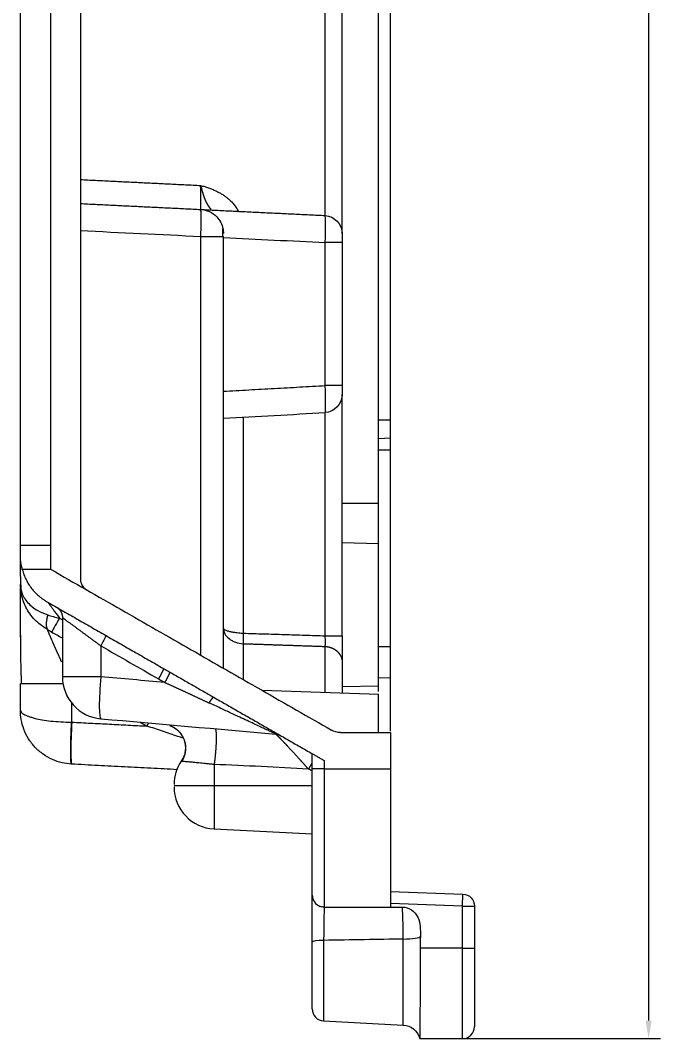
# Model space of a CAD drawing. Header units: millimetres. Extents: x 958 to 3026, y 447 to 1692.
# Drawn here: x 1265 to 1318.3, y 1263.1 to 1347.8 of the extents above; entities that cross this region are included whole.
import ezdxf

# ---------------------------------------------------------------- set-up
doc = ezdxf.new("R2010")
doc.units = ezdxf.units.MM
doc.layers.add('2', color=7, linetype='Continuous', true_color=0xffffff)
doc.layers.add('尺寸线层2', color=3, linetype='Continuous')
doc.styles.get("Standard").update_dxf_attribs({"font": 'txt', "bigfont": 'gbcbig.shx'})
doc.styles.add('标准', font='txt.shx')
doc.dimstyles.new('小粟 Standard', dxfattribs={"dimtxt": 2.5, "dimasz": 1.5, "dimexe": 1, "dimexo": 0.05, "dimgap": 0.3, "dimtad": 1, "dimzin": 0, "dimdsep": 46, "dimtxsty": 'Standard', "dimcen": 0.09, "dimadec": 1, "dimazin": 0, "dimtfac": 1, "dimtmove": 0, "dimatfit": 3, "dimfxl": 1, "dimtolj": 1, "dimtzin": 0, "dimlwd": 13, "dimlwe": 13, "dimarcsym": 0})

# ---------------------------------------------------------------- blocks, each defined once
blk = doc.blocks.new('*D57')
at = {"layer": 'Defpoints', "color": 0}
for p in [(1301.754, 1465.693), (1301.754, 1263.093), (1317.256, 1263.093)]:
    blk.add_point(p, dxfattribs=at)
at = {"layer": '尺寸线层2', "color": 0, "lineweight": 13}
for p, q in [((1301.804, 1465.693), (1318.256, 1465.693)), ((1317.256, 1464.193), (1317.256, 1264.593)), ((1301.804, 1263.093), (1318.256, 1263.093))]:
    blk.add_line(p, q, dxfattribs=at)
at = {"layer": '尺寸线层2', "color": 0}
for points in [[(1317.006, 1464.193), (1317.506, 1464.193), (1317.256, 1465.693)], [(1317.006, 1264.593), (1317.506, 1264.593), (1317.256, 1263.093)]]:
    blk.add_solid(points, dxfattribs=at)
at = {"layer": '尺寸线层2', "color": 0, "insert": (1315.706, 1374.335), "char_height": 2.5, "attachment_point": 5, "rotation": 90, "style": '标准'}
blk.add_mtext('\\A1;202.60', dxfattribs=at)

msp = doc.modelspace()

# ---------------------------------------------------------------- linework, layer by layer
at = {"layer": '2', "color": 7, "linetype": 'Continuous', "lineweight": 20}
for p, q in [((1291.754, 1330.107), (1291.754, 1436.936)), ((1269.954, 1427.463), (1269.954, 1301.322)), ((1264.954, 1304.143), (1264.954, 1424.643)), ((1267.454, 1424.643), (1267.454, 1304.143)), ((1294.754, 1307.65), (1294.754, 1421.136)), ((1295.754, 1314.593), (1295.754, 1414.193)), ((1281.854, 1293.928), (1281.854, 1329.864)), ((1291.754, 1330.106), (1291.754, 1329.357)), ((1291.754, 1329.357), (1291.754, 1317.451)), ((1291.754, 1317.451), (1291.754, 1316.702)), ((1291.754, 1296.625), (1291.754, 1316.703)), ((1294.754, 1313.058), (1295.754, 1313.093)), ((1295.754, 1295.722), (1295.754, 1312.093)), ((1267.454, 1304.143), (1267.454, 1302.174)), ((1267.509, 1302.143), (1265.114, 1302.143)), ((1268.454, 1298.141), (1268.454, 1293.206)), ((1264.954, 1290.434), (1264.954, 1292.643)), ((1294.806, 1291.741), (1285.079, 1292.081)), ((1286.211, 1288.445), (1286.204, 1288.449)), ((1291.604, 1288.572), (1295.754, 1288.572)), ((1295.754, 1288.572), (1295.754, 1285.543)), ((1289.254, 1285.543), (1289.254, 1286.808)), ((1289.254, 1275.043), (1289.254, 1285.543)), ((1295.754, 1285.543), (1295.754, 1274.043)), ((1277.754, 1284.143), (1277.754, 1284.143)), ((1281.083, 1280.542), (1289.251, 1280.143)), ((1295.754, 1275.343), (1301.789, 1275.127)), ((1290.254, 1274.043), (1295.754, 1274.043)), ((1295.754, 1274.043), (1296.754, 1274.043)), ((1302.754, 1274.128), (1302.754, 1270.611)), ((1289.254, 1265.563), (1289.254, 1271.123)), ((1290.201, 1264.565), (1296.832, 1264.217)), ((1298.206, 1263.093), (1301.754, 1263.093))]:
    msp.add_line(p, q, dxfattribs=at)
at = {"layer": '2', "color": 155, "linetype": 'Continuous', "lineweight": 13}
for p, q in [((1290.332, 1331.604), (1290.332, 1418.403)), ((1279.969, 1295.007), (1279.969, 1329.864)), ((1290.332, 1317.451), (1290.332, 1329.357)), ((1283.512, 1314.823), (1283.512, 1296.839)), ((1290.332, 1296.625), (1290.332, 1315.206)), ((1294.754, 1314.593), (1295.754, 1314.593)), ((1294.754, 1312.093), (1295.754, 1312.093)), ((1291.754, 1307.65), (1294.754, 1307.65)), ((1291.754, 1304.395), (1294.754, 1304.317)), ((1267.454, 1304.143), (1264.954, 1304.143)), ((1268.211, 1298.091), (1268.454, 1297.952)), ((1283.512, 1295.966), (1283.512, 1292.978)), ((1271.649, 1295.789), (1271.649, 1293.206)), ((1290.332, 1291.897), (1290.332, 1295.735)), ((1294.754, 1295.722), (1295.754, 1295.722)), ((1271.649, 1293.206), (1268.454, 1293.206)), ((1294.754, 1293.145), (1295.754, 1293.117)), ((1291.754, 1292.391), (1294.754, 1292.468)), ((1269.234, 1289.435), (1269.234, 1291.003)), ((1281.083, 1285.912), (1281.083, 1284.143)), ((1290.254, 1286.236), (1290.254, 1285.543)), ((1290.254, 1285.543), (1289.254, 1285.543)), ((1290.254, 1285.543), (1295.754, 1285.543)), ((1290.254, 1285.543), (1290.254, 1274.043)), ((1281.083, 1284.143), (1277.754, 1284.143)), ((1289.254, 1284.143), (1281.083, 1284.143)), ((1281.083, 1284.143), (1281.083, 1280.542)), ((1301.754, 1274.128), (1301.789, 1275.127)), ((1301.754, 1274.128), (1295.754, 1274.342)), ((1301.754, 1274.128), (1302.754, 1274.128)), ((1301.754, 1270.611), (1301.754, 1274.128)), ((1296.832, 1264.217), (1296.832, 1271.38)), ((1290.201, 1271.274), (1290.201, 1264.565)), ((1301.754, 1270.611), (1298.244, 1270.611)), ((1301.754, 1270.611), (1302.754, 1270.611))]:
    msp.add_line(p, q, dxfattribs=at)
at = {"layer": '2', "color": 7, "linetype": 'Continuous', "lineweight": 20}
for centre, radius, start, end in [((1270.954, 1301.322), 1, 180, 240.2), ((1271.954, 1293.206), 3.5, 180, 265), ((1281.254, 1284.247), 3.5, 146.44177, 180), ((1281.254, 1284.038), 3.5, 180, 267.2), ((1290.254, 1275.043), 1, 180, 250.10302), ((1290.254, 1265.563), 1, 180, 267), ((1301.754, 1264.093), 1, 270, 0)]:
    msp.add_arc(centre, radius, start, end, dxfattribs=at)
at = {"layer": '2', "color": 7, "linetype": 'Continuous', "lineweight": 20, "extrusion": (0, 0, -1)}
for centre, radius, start, end in [((-1291.604, 1290.072), 1.5, 270, 299.8), ((-1301.754, 1274.128), 1, 92.04541, 180), ((-1296.754, 1262.719), 1.5, 93, 165.6085)]:
    msp.add_arc(centre, radius, start, end, dxfattribs=at)
at = {"layer": '2', "color": 155, "linetype": 'Continuous', "lineweight": 13}
for centre, major_axis, ratio, start_param, end_param in [((1290.254, 1329.355), (0.073, 2.249), 0.03484, 4.714377, 6.282617), ((1290.254, 1317.453), (0.084, -2.249), 0.034824, 0.00065, 1.568525), ((1296.754, 1271.619), (1.5, 0), 0.159837, 4.764749, 6.232653), ((1290.254, 1271.123), (1, 0), 0.151192, 1.623156, 3.141593)]:
    msp.add_ellipse(centre, major_axis=major_axis, ratio=ratio, start_param=start_param, end_param=end_param, dxfattribs=at)
for points, degree in [([(1269.954, 1334.598), (1279.958, 1334.108)], 1), ([(1279.958, 1334.108), (1282.338, 1333.481), (1283.124, 1331.914)], 2), ([(1269.954, 1330.354), (1273.292, 1330.191), (1276.63, 1330.027), (1279.969, 1329.864)], 3), ([(1281.816, 1330.531), (1281.831, 1330.453), (1281.842, 1330.375), (1281.85, 1330.296), (1281.854, 1330.217), (1281.854, 1330.138)], 5), ([(1281.854, 1329.771), (1284.68, 1329.633), (1287.506, 1329.495), (1290.332, 1329.357)], 3), ([(1291.754, 1329.357), (1291.754, 1329.357), (1291.09, 1329.357), (1290.332, 1329.357)], 3), ([(1281.854, 1316.977), (1290.332, 1317.451)], 1), ([(1291.754, 1317.451), (1291.754, 1317.451), (1291.09, 1317.451), (1290.332, 1317.451)], 3), ([(1267.227, 1298.361), (1267.131, 1298), (1267.08, 1297.68), (1267.08, 1297.421), (1267.131, 1297.236), (1267.227, 1297.13)], 5), ([(1268.211, 1298.091), (1267.844, 1297.45), (1267.596, 1297.017), (1267.555, 1296.945)], 3), ([(1267.227, 1297.13), (1267.289, 1297.095), (1267.354, 1297.059), (1267.42, 1297.022), (1267.487, 1296.984), (1267.555, 1296.945)], 5), ([(1267.555, 1296.945), (1267.847, 1296.779), (1268.14, 1296.613), (1268.432, 1296.446)], 3), ([(1283.512, 1296.839), (1290.332, 1296.625)], 1), ([(1272.058, 1296.656), (1272.092, 1296.637), (1271.9, 1296.231), (1271.649, 1295.789)], 3), ([(1283.512, 1295.966), (1284.876, 1295.921), (1286.24, 1295.875), (1287.604, 1295.829), (1288.968, 1295.782), (1290.332, 1295.735)], 5), ([(1290.332, 1296.625), (1291.09, 1296.625), (1291.753, 1296.625), (1291.754, 1296.625)], 3), ([(1271.649, 1295.789), (1273.25, 1294.871), (1274.851, 1293.954), (1276.453, 1293.037)], 3), ([(1290.332, 1295.735), (1290.787, 1295.714), (1291.233, 1295.539), (1291.581, 1295.212), (1291.754, 1294.807), (1291.754, 1294.401)], 5), ([(1276.863, 1293.905), (1276.883, 1293.893), (1276.845, 1293.781), (1276.744, 1293.568), (1276.604, 1293.302), (1276.453, 1293.037)], 5), ([(1277.384, 1293.607), (1277.396, 1293.584), (1277.355, 1293.466), (1277.256, 1293.256), (1277.12, 1292.998), (1276.974, 1292.74)], 5), ([(1276.974, 1292.74), (1275.199, 1292.895), (1273.424, 1293.05), (1271.649, 1293.206)], 3), ([(1276.453, 1293.037), (1276.557, 1292.977), (1276.661, 1292.918), (1276.766, 1292.858), (1276.87, 1292.799), (1276.974, 1292.74)], 5), ([(1276.974, 1292.74), (1277.712, 1292.402), (1278.452, 1292.066), (1279.19, 1291.725), (1279.925, 1291.376), (1280.664, 1291.033)], 5), ([(1280.664, 1291.033), (1280.779, 1291.214), (1280.885, 1291.367), (1280.971, 1291.474), (1281.026, 1291.52), (1281.047, 1291.508)], 5), ([(1269.234, 1289.435), (1275.498, 1289.107)], 1), ([(1274.92, 1289.432), (1275.036, 1289.367), (1275.151, 1289.302), (1275.267, 1289.237), (1275.382, 1289.172), (1275.498, 1289.107)], 5), ([(1275.498, 1289.107), (1275.528, 1289.16), (1275.558, 1289.214), (1275.588, 1289.268), (1275.618, 1289.321), (1275.647, 1289.374)], 5), ([(1288.943, 1285.518), (1289.012, 1285.622), (1289.08, 1285.734), (1289.144, 1285.849), (1289.203, 1285.964), (1289.254, 1286.074)], 5), ([(1289.254, 1285.376), (1289.15, 1285.423), (1289.046, 1285.47), (1288.943, 1285.518)], 3)]:
    msp.add_open_spline(points, degree=degree, dxfattribs=at)
for points, degree, knots in [([(1279.958, 1334.108), (1279.995, 1333.969), (1280.032, 1333.829), (1280.069, 1333.691), (1280.157, 1333.382), (1280.255, 1333.09), (1280.314, 1332.933), (1280.417, 1332.701), (1280.543, 1332.487), (1280.592, 1332.411), (1280.664, 1332.312), (1280.744, 1332.214), (1280.765, 1332.19), (1280.786, 1332.165), (1280.807, 1332.14)], 5, [0, 0, 0, 0, 0, 0, 0.309043, 0.309043, 0.309043, 0.699932, 0.699932, 0.699932, 0.924356, 0.924356, 0.924356, 1, 1, 1, 1, 1, 1]), ([(1279.964, 1332.135), (1279.965, 1332.138), (1279.971, 1332.16), (1279.977, 1332.244), (1279.983, 1332.43), (1279.985, 1332.692), (1279.984, 1333.013), (1279.981, 1333.369), (1279.974, 1333.739), (1279.963, 1333.988), (1279.958, 1334.108)], 3, [0, 0, 0, 0, 0.022855, 0.16113, 0.304439, 0.450109, 0.595164, 0.736702, 0.87225, 1, 1, 1, 1]), ([(1279.969, 1329.864), (1279.979, 1330.105), (1280.005, 1330.691), (1280.015, 1331.504), (1279.994, 1332.03), (1279.964, 1332.088), (1279.951, 1332.111)], 3, [0, 0, 0, 0, 0.205403, 0.5, 0.794597, 1, 1, 1, 1]), ([(1279.969, 1329.864), (1280.472, 1329.864), (1280.962, 1329.864), (1281.569, 1329.864), (1281.746, 1329.864), (1281.818, 1329.864)], 3, [0, 0, 0, 0, 0.570363, 0.570363, 1, 1, 1, 1]), ([(1267.227, 1298.361), (1267.383, 1298.311), (1267.699, 1298.208), (1268.039, 1298.131), (1268.211, 1298.091)], 3, [0, 0, 0, 0, 0.494213, 1, 1, 1, 1]), ([(1268.454, 1298.141), (1268.454, 1298.141), (1268.518, 1298.094), (1268.646, 1298), (1269.137, 1297.638), (1269.92, 1297.061), (1270.475, 1296.653), (1271.058, 1296.223), (1271.649, 1295.789)], 5, [0, 0, 0, 0, 0, 0, 0.359295, 0.359295, 0.359295, 1, 1, 1, 1, 1, 1]), ([(1268.391, 1294.453), (1268.37, 1294.498), (1268.35, 1294.543), (1268.329, 1294.588), (1268.153, 1294.971), (1267.985, 1295.342), (1267.844, 1295.655), (1267.567, 1296.276), (1267.361, 1296.758), (1267.278, 1296.961), (1267.233, 1297.086), (1267.227, 1297.13)], 5, [0, 0, 0, 0, 0, 0, 0.058453, 0.058453, 0.058453, 0.501493, 0.501493, 0.501493, 1, 1, 1, 1, 1, 1]), ([(1290.332, 1295.735), (1290.336, 1295.784), (1290.344, 1295.88), (1290.347, 1296.097), (1290.344, 1296.349), (1290.336, 1296.532), (1290.332, 1296.625)], 3, [0, 0, 0, 0, 0.253423, 0.499994, 0.74652, 1, 1, 1, 1]), ([(1265.032, 1292.643), (1265.128, 1292.643), (1265.297, 1292.643), (1265.536, 1292.643), (1266.159, 1292.643), (1267.009, 1292.643), (1267.495, 1292.643), (1268.014, 1292.643), (1268.55, 1292.643)], 5, [0, 0, 0, 0, 0, 0, 0.485638, 0.485638, 0.485638, 1, 1, 1, 1, 1, 1]), ([(1286.204, 1288.449), (1286.199, 1288.451), (1286.18, 1288.461), (1286.075, 1288.509), (1285.885, 1288.596), (1285.618, 1288.721), (1285.277, 1288.882), (1284.861, 1289.08), (1284.372, 1289.312), (1283.815, 1289.573), (1283.178, 1289.867), (1282.446, 1290.206), (1281.596, 1290.601), (1280.987, 1290.884), (1280.664, 1291.033)], 3, [0, 0, 0, 0, 0.026092, 0.071745, 0.122577, 0.18026, 0.245924, 0.320319, 0.403949, 0.497161, 0.596157, 0.712981, 0.847623, 1, 1, 1, 1]), ([(1264.954, 1290.434), (1264.967, 1290.376), (1264.995, 1290.258), (1265.226, 1290.089), (1265.544, 1289.948), (1265.879, 1289.836), (1266.241, 1289.725), (1266.763, 1289.61), (1267.491, 1289.518), (1268.323, 1289.457), (1268.918, 1289.439), (1269.218, 1289.435), (1269.218, 1289.435)], 3, [0, 0, 0, 0, 0.117355, 0.24096, 0.369168, 0.434425, 0.500011, 0.616687, 0.740704, 0.869525, 0.999995, 1, 1, 1, 1]), ([(1269.218, 1285.94), (1269.19, 1285.942), (1269.166, 1286.05), (1269.151, 1286.267), (1269.135, 1286.891), (1269.151, 1287.819), (1269.166, 1288.339), (1269.19, 1288.887), (1269.218, 1289.435)], 5, [0, 0, 0, 0, 0, 0, 0.5, 0.5, 0.5, 1, 1, 1, 1, 1, 1]), ([(1269.234, 1289.435), (1269.186, 1288.522), (1269.157, 1287.614), (1269.152, 1286.32), (1269.177, 1285.942), (1269.222, 1285.94)], 3, [0, 0, 0, 0, 0.5, 0.5, 1, 1, 1, 1]), ([(1277.408, 1289.148), (1277.695, 1289.044), (1277.962, 1288.883), (1278.195, 1288.67), (1278.628, 1288.08), (1278.771, 1287.348), (1278.742, 1286.916), (1278.605, 1286.512), (1278.381, 1286.167)], 5, [0, 0, 0, 0, 0, 0, 0.428561, 0.428561, 0.428561, 1, 1, 1, 1, 1, 1]), ([(1278.491, 1288.106), (1278.348, 1288.154), (1277.777, 1288.348), (1276.78, 1288.686), (1275.925, 1288.967), (1275.498, 1289.107)], 3, [0, 0, 0, 0, 0.143949, 0.572539, 1, 1, 1, 1]), ([(1281.159, 1288.887), (1281.203, 1288.883), (1281.236, 1288.772), (1281.257, 1288.553), (1281.267, 1287.944), (1281.22, 1287.119), (1281.183, 1286.686), (1281.135, 1286.273), (1281.083, 1285.912)], 5, [0, 0, 0, 0, 0, 0, 0.5, 0.5, 0.5, 1, 1, 1, 1, 1, 1]), ([(1286.211, 1288.445), (1286.222, 1288.444), (1286.272, 1288.4), (1286.349, 1288.324), (1286.486, 1288.186), (1286.636, 1288.03), (1286.701, 1287.962), (1286.91, 1287.742), (1287.122, 1287.515), (1287.266, 1287.36), (1287.696, 1286.896), (1288.121, 1286.43), (1288.4, 1286.123), (1288.674, 1285.818), (1288.943, 1285.518)], 5, [0, 0, 0, 0, 0, 0, 0.149571, 0.149571, 0.149571, 0.26429, 0.26429, 0.26429, 0.511428, 0.511428, 0.511428, 1, 1, 1, 1, 1, 1]), ([(1290.254, 1274.043), (1290.248, 1273.96), (1290.242, 1273.829), (1290.23, 1273.494), (1290.225, 1273.286), (1290.216, 1272.82), (1290.212, 1272.557), (1290.206, 1272.015), (1290.203, 1271.728), (1290.202, 1271.39), (1290.202, 1271.332), (1290.201, 1271.274)], 3, [0, 0, 0, 0, 0.238108, 0.238108, 0.476186, 0.476186, 0.713868, 0.713868, 0.950917, 0.950917, 1, 1, 1, 1]), ([(1296.832, 1271.38), (1296.83, 1271.626), (1296.827, 1271.88), (1296.817, 1272.404), (1296.811, 1272.678), (1296.799, 1273.083), (1296.794, 1273.231), (1296.78, 1273.584), (1296.771, 1273.773), (1296.759, 1273.963), (1296.757, 1274.005), (1296.754, 1274.043)], 3, [0, 0, 0, 0, 0.232104, 0.232104, 0.493545, 0.493545, 0.656704, 0.656704, 0.91872, 0.91872, 1, 1, 1, 1]), ([(1296.832, 1271.38), (1295.758, 1271.359), (1294.684, 1271.341), (1292.474, 1271.305), (1291.338, 1271.289), (1290.201, 1271.274)], 3, [0, 0, 0, 0, 0.485897, 0.485897, 1, 1, 1, 1]), ([(1301.754, 1263.093), (1301.754, 1263.093), (1301.754, 1263.903), (1301.754, 1266.687), (1301.754, 1268.643), (1301.754, 1270.611)], 3, [0, 0, 0, 0, 0.5, 0.5, 1, 1, 1, 1])]:
    msp.add_open_spline(points, degree=degree, knots=knots, dxfattribs=at)
at = {"layer": '2', "color": 7, "linetype": 'Continuous', "lineweight": 20}
for points, degree in [([(1269.954, 1332.6), (1279.951, 1332.111)], 1), ([(1279.951, 1332.111), (1290.327, 1331.604)], 1), ([(1290.327, 1331.604), (1291.087, 1331.567), (1291.754, 1330.867), (1291.754, 1330.106)], 3), ([(1281.818, 1329.864), (1281.842, 1329.864), (1281.854, 1329.864), (1281.854, 1329.864)], 3), ([(1281.854, 1330.114), (1281.854, 1330.114), (1281.854, 1330.116), (1281.854, 1330.121), (1281.854, 1330.128), (1281.854, 1330.138)], 5), ([(1291.754, 1316.702), (1291.754, 1315.945), (1291.094, 1315.247), (1290.337, 1315.204)], 3), ([(1281.854, 1314.73), (1284.682, 1314.888), (1287.509, 1315.046), (1290.337, 1315.204)], 3), ([(1295.754, 1313.093), (1295.754, 1313.093), (1295.754, 1313.807), (1295.754, 1314.593)], 3), ([(1295.754, 1312.093), (1295.754, 1312.616), (1295.754, 1313.092), (1295.754, 1313.093)], 3), ([(1294.754, 1304.317), (1294.754, 1305.158), (1294.754, 1306.399), (1294.754, 1307.65)], 3), ([(1264.954, 1303.334), (1264.954, 1303.72), (1264.954, 1304.143)], 2), ([(1264.954, 1301.571), (1264.954, 1303.033), (1264.954, 1303.282)], 2), ([(1265.114, 1302.143), (1265.606, 1300.352), (1267.217, 1299.429)], 2), ([(1267.509, 1302.143), (1290.859, 1288.77)], 1), ([(1264.954, 1301.552), (1264.987, 1300.599)], 1), ([(1264.962, 1300.711), (1264.959, 1300.779), (1264.956, 1300.847), (1264.954, 1300.914)], 3), ([(1267.217, 1299.429), (1276.863, 1293.905)], 1), ([(1267.951, 1299.009), (1268.133, 1298.904), (1268.288, 1298.752), (1268.398, 1298.561), (1268.454, 1298.351), (1268.454, 1298.141)], 5), ([(1283.512, 1296.839), (1283.501, 1296.486), (1283.501, 1296.139), (1283.512, 1295.966)], 3), ([(1264.954, 1296.675), (1264.946, 1294.661), (1265.035, 1292.643)], 2), ([(1291.754, 1296.625), (1291.754, 1295.095), (1291.754, 1294.401)], 2), ([(1295.754, 1293.117), (1295.754, 1293.706), (1295.754, 1294.707), (1295.754, 1295.722)], 3), ([(1276.863, 1293.905), (1277.384, 1293.607)], 1), ([(1277.384, 1293.607), (1281.047, 1291.508)], 1), ([(1264.954, 1292.643), (1264.954, 1292.643), (1264.962, 1292.643), (1264.977, 1292.643), (1265.001, 1292.643), (1265.032, 1292.643)], 5), ([(1295.754, 1288.687), (1295.754, 1290.436), (1295.754, 1292.088), (1295.754, 1293.117)], 3), ([(1294.754, 1291.981), (1294.754, 1292.155), (1294.754, 1292.318), (1294.754, 1292.468)], 3), ([(1281.047, 1291.508), (1289.254, 1286.808)], 1), ([(1271.649, 1289.719), (1276.503, 1289.294), (1281.357, 1288.87), (1286.211, 1288.445)], 3), ([(1289.254, 1286.808), (1290.254, 1286.236)], 1), ([(1278.012, 1285.479), (1269.222, 1285.94)], 1), ([(1298.252, 1271.607), (1298.249, 1271.275), (1298.245, 1270.943), (1298.244, 1270.611)], 3)]:
    msp.add_open_spline(points, degree=degree, dxfattribs=at)
for points, degree, knots in [([(1279.951, 1332.111), (1280.458, 1332.087), (1280.952, 1331.86), (1281.565, 1331.217), (1281.744, 1330.864), (1281.817, 1330.49)], 3, [0, 0, 0, 0, 0.571174, 0.571174, 1, 1, 1, 1]), ([(1281.818, 1329.864), (1281.818, 1329.95), (1281.819, 1330.108), (1281.819, 1330.317), (1281.819, 1330.457), (1281.818, 1330.49), (1281.818, 1330.492)], 3, [0, 0, 0, 0, 0.250054, 0.499332, 0.749102, 1, 1, 1, 1]), ([(1294.754, 1292.468), (1294.754, 1293.963), (1294.754, 1296.169), (1294.754, 1300.616), (1294.754, 1302.823), (1294.754, 1304.317)], 3, [0, 0, 0, 0, 0.5, 0.5, 1, 1, 1, 1]), ([(1265.114, 1302.143), (1265.114, 1302.144), (1265.113, 1302.145), (1265.108, 1302.164), (1265.092, 1302.226), (1265.045, 1302.414), (1264.989, 1302.739), (1264.959, 1303.058), (1264.955, 1303.24), (1264.954, 1303.334)], 3, [0, 0, 0, 0, 0.069034, 0.135664, 0.262803, 0.501605, 0.74036, 0.866719, 1, 1, 1, 1]), ([(1264.954, 1300.914), (1264.975, 1300.685), (1265.026, 1300.143), (1265.504, 1299.369), (1266.282, 1298.737), (1266.946, 1298.473), (1267.227, 1298.361)], 3, [0, 0, 0, 0, 0.210322, 0.497857, 0.788312, 1, 1, 1, 1]), ([(1264.954, 1296.486), (1264.954, 1297.068), (1264.954, 1297.616), (1264.954, 1298.961), (1264.954, 1300.197), (1264.954, 1300.575), (1264.954, 1300.655)], 2, [0, 0, 0, 0.22921, 0.22921, 0.69121, 0.922211, 1, 1, 1]), ([(1267.227, 1297.13), (1266.942, 1297.315), (1266.278, 1297.747), (1265.534, 1298.68), (1265.13, 1299.625), (1264.999, 1300.25), (1264.975, 1300.507), (1264.971, 1300.569)], 3, [0, 0, 0, 0, 0.232753, 0.543587, 0.813335, 0.955115, 1, 1, 1, 1]), ([(1267.217, 1299.429), (1267.221, 1299.425), (1267.229, 1299.416), (1267.283, 1299.351), (1267.365, 1299.248), (1267.476, 1299.1), (1267.616, 1298.91), (1267.786, 1298.675), (1267.985, 1298.398), (1268.133, 1298.197), (1268.211, 1298.091)], 3, [0, 0, 0, 0, 0.072689, 0.155556, 0.252437, 0.365614, 0.496386, 0.645474, 0.813272, 1, 1, 1, 1]), ([(1281.854, 1297.264), (1281.863, 1297.232), (1281.884, 1297.166), (1282.048, 1297.083), (1282.288, 1297.01), (1282.563, 1296.951), (1282.841, 1296.904), (1283.097, 1296.87), (1283.318, 1296.847), (1283.452, 1296.842), (1283.512, 1296.839)], 3, [0, 0, 0, 0, 0.159266, 0.33398, 0.488026, 0.626709, 0.747431, 0.849432, 0.933218, 1, 1, 1, 1]), ([(1281.854, 1297.264), (1281.877, 1297.106), (1281.924, 1296.792), (1282.176, 1296.507), (1282.327, 1296.386), (1282.327, 1296.386), (1282.327, 1296.386), (1282.33, 1296.384), (1282.339, 1296.376), (1282.377, 1296.347), (1282.455, 1296.291), (1282.617, 1296.193), (1282.953, 1296.036), (1283.289, 1295.994), (1283.512, 1295.966)], 3, [0, 0, 0, 0, 0.249923, 0.499278, 0.499318, 0.499344, 0.499528, 0.500262, 0.503201, 0.514954, 0.56196, 0.624642, 0.749969, 1, 1, 1, 1]), ([(1291.754, 1294.401), (1291.754, 1294.333), (1291.754, 1294.181), (1291.754, 1293.927), (1291.754, 1293.491), (1291.754, 1293.007), (1291.754, 1292.463), (1291.754, 1291.999), (1291.754, 1291.85)], 2, [0, 0, 0, 0.088055, 0.176111, 0.352221, 0.553491, 0.704442, 0.905712, 1, 1, 1]), ([(1271.649, 1293.206), (1271.57, 1292.297), (1271.524, 1291.394), (1271.524, 1290.105), (1271.57, 1289.726), (1271.649, 1289.719)], 3, [0, 0, 0, 0, 0.5, 0.5, 1, 1, 1, 1]), ([(1294.754, 1288.602), (1294.754, 1289.338), (1294.754, 1289.979), (1294.754, 1291.298), (1294.754, 1291.742), (1294.754, 1291.743)], 3, [0, 0, 0, 0, 0.380236, 0.380236, 1, 1, 1, 1]), ([(1269.218, 1285.94), (1268.953, 1285.968), (1268.406, 1286.025), (1267.602, 1286.304), (1266.831, 1286.74), (1266.153, 1287.331), (1265.609, 1288.04), (1265.226, 1288.82), (1264.995, 1289.629), (1264.967, 1290.17), (1264.954, 1290.434)], 3, [0, 0, 0, 0, 0.115451, 0.238338, 0.367175, 0.499908, 0.630224, 0.758309, 0.88209, 1, 1, 1, 1]), ([(1277.408, 1289.148), (1277.546, 1289.097), (1277.804, 1288.966), (1278.148, 1288.681), (1278.421, 1288.325), (1278.608, 1287.916), (1278.7, 1287.476), (1278.691, 1287.032), (1278.584, 1286.605), (1278.454, 1286.353), (1278.374, 1286.233)], 3, [0, 0, 0, 0, 0.124382, 0.249103, 0.374213, 0.499624, 0.62505, 0.750277, 0.875254, 1, 1, 1, 1]), ([(1286.195, 1288.454), (1286.253, 1288.449), (1286.335, 1288.435), (1286.421, 1288.409), (1286.456, 1288.396), (1286.467, 1288.392), (1286.477, 1288.388), (1286.487, 1288.384), (1286.496, 1288.381), (1286.498, 1288.381), (1286.498, 1288.382)], 3, [0, 0, 0, 0, 0.416419, 0.610013, 0.660535, 0.684391, 0.7101, 0.771206, 0.850081, 1, 1, 1, 1]), ([(1278.381, 1286.167), (1278.364, 1286.167), (1278.334, 1286.168), (1278.33, 1286.174), (1278.346, 1286.192), (1278.356, 1286.203), (1278.361, 1286.207)], 3, [0, 0, 0, 0, 0.411941, 0.753561, 0.912659, 1, 1, 1, 1]), ([(1281.083, 1285.912), (1280.98, 1285.922), (1280.775, 1285.94), (1280.479, 1285.968), (1280.198, 1285.996), (1279.854, 1286.031), (1279.474, 1286.071), (1279.101, 1286.11), (1278.816, 1286.136), (1278.607, 1286.151), (1278.485, 1286.159), (1278.416, 1286.163), (1278.392, 1286.166), (1278.381, 1286.167)], 3, [0, 0, 0, 0, 0.078195, 0.155215, 0.230722, 0.304409, 0.445147, 0.576022, 0.696277, 0.806068, 0.906551, 0.953978, 1, 1, 1, 1]), ([(1288.943, 1285.518), (1287.633, 1285.593), (1285.013, 1285.745), (1282.393, 1285.857), (1281.083, 1285.912)], 3, [0, 0, 0, 0, 0.500087, 1, 1, 1, 1]), ([(1289.254, 1271.123), (1289.254, 1271.51), (1289.254, 1271.912), (1289.254, 1272.682), (1289.254, 1273.059), (1289.254, 1273.738), (1289.254, 1274.048), (1289.254, 1274.56), (1289.254, 1274.768), (1289.254, 1274.964), (1289.254, 1275.008), (1289.254, 1275.044)], 3, [0, 0, 0, 0, 0.229223, 0.229223, 0.458433, 0.458433, 0.687833, 0.687833, 0.917553, 0.917553, 1, 1, 1, 1]), ([(1290.254, 1274.043), (1290.143, 1274.043), (1290.03, 1274.062), (1289.921, 1274.099), (1289.917, 1274.101), (1289.913, 1274.102)], 3, [0, 0, 0, 0, 0.963008, 0.963008, 1, 1, 1, 1]), ([(1296.754, 1274.043), (1297.293, 1274.043), (1297.804, 1273.687), (1298.274, 1272.712), (1298.256, 1272.148), (1298.252, 1271.607)], 3, [0, 0, 0, 0, 0.5, 0.5, 1, 1, 1, 1]), ([(1298.244, 1270.611), (1298.237, 1268.654), (1298.228, 1266.688), (1298.212, 1263.914), (1298.206, 1263.093), (1298.206, 1263.093)], 3, [0, 0, 0, 0, 0.5, 0.5, 1, 1, 1, 1]), ([(1302.754, 1270.611), (1302.754, 1268.892), (1302.754, 1267.208), (1302.754, 1264.804), (1302.754, 1264.093), (1302.754, 1264.093)], 3, [0, 0, 0, 0, 0.5, 0.5, 1, 1, 1, 1])]:
    msp.add_open_spline(points, degree=degree, knots=knots, dxfattribs=at)

# ---------------------------------------------------------------- dimensions: what is measured, and where the dimension line sits
at = {"layer": '尺寸线层2'}
dim = msp.add_linear_dim(base=(1317.256, 1263.093), p1=(1301.754, 1465.693), p2=(1301.754, 1263.093), angle=90, dimstyle='小粟 Standard', override={"dimtxsty": '标准'}, dxfattribs=at)
dim.commit()
dim.dimension.update_dxf_attribs({"geometry": '*D57', "text_midpoint": (1317.256, 1374.335), "dimtype": 160})

doc.saveas('drawing.dxf')
